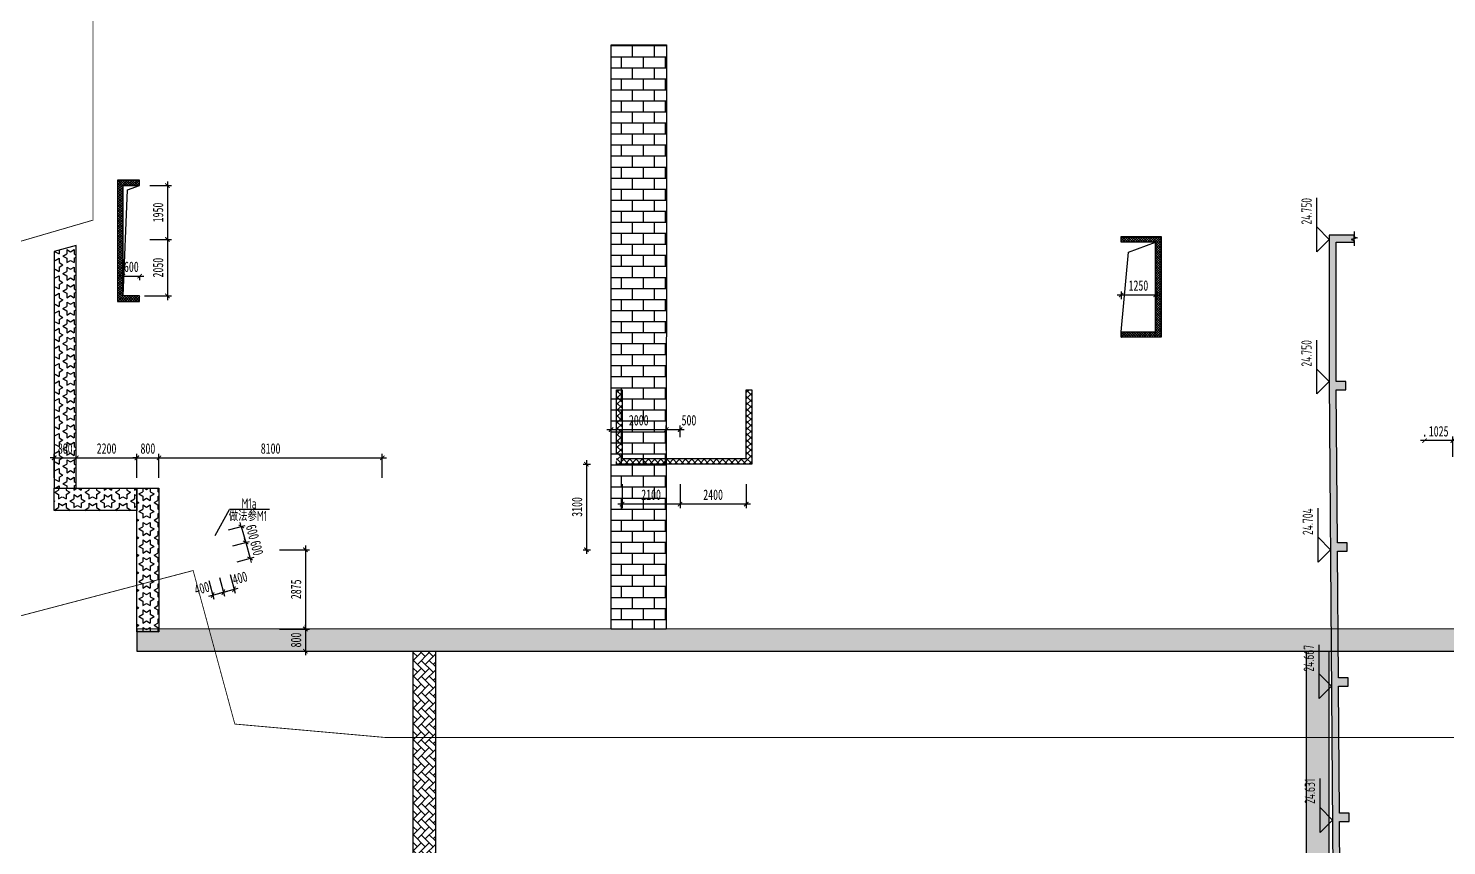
# Model space of a CAD drawing. Extents: x -302153 to 1239823, y 44204 to 1496698.
# Drawn here: x 921689 to 973128, y 890200 to 919826 of the extents above; entities that cross this region are included whole.
import ezdxf
from ezdxf.enums import TextEntityAlignment as Align
from ezdxf.xclip import XClip

# ---------------------------------------------------------------- set-up
doc = ezdxf.new("R2010")
doc.units = 0
doc.header["$LTSCALE"] = 1500
doc.header["$MEASUREMENT"] = 0
doc.header["$XCLIPFRAME"] = 0
doc.linetypes.add('DASH', pattern=[0.35, 0.25, -0.1])
doc.layers.get('0').update_dxf_attribs({"linetype": 'CONTINUOUS'})
doc.layers.get('Defpoints').update_dxf_attribs({"color": 2, "linetype": 'CONTINUOUS'})
for name, color, linetype in [('C-SHET-SHET', 144, 'CONTINUOUS'), ('HATCH1', 181, 'CONTINUOUS'), ('S_FLOR_TEXT', 51, 'CONTINUOUS'), ('S_HOLE', 201, 'CONTINUOUS'), ('S_PLAN_DIMS', 3, 'CONTINUOUS'), ('SD_DIMS', 3, 'CONTINUOUS'), ('SD_THIN', 83, 'CONTINUOUS'), ('后浇带', 7, 'CONTINUOUS')]:
    doc.layers.add(name, color=color, linetype=linetype)
doc.layers.add('抗震等级范围线', color=110, linetype='DASH', plot=False)
doc.styles.add('TH-STYLE3', font='tssdeng.shx', dxfattribs={"width": 0.7, "bigfont": 'tssdchn.shx'})
doc.styles.add('TSSD_Dimension', font='', dxfattribs={"width": 0.7})
doc.styles.add('TSSD_Label', font='tssdeng.shx', dxfattribs={"width": 0.7, "bigfont": 'hztxt.shx'})
doc.styles.get('TSSD_Dimension').set_extended_font_data('SimSun')
doc.dimstyles.new('TSSD_150_150', dxfattribs={"dimtxt": 375, "dimasz": 150, "dimexe": 150, "dimexo": 375, "dimgap": 150, "dimtad": 1, "dimdec": 0, "dimzin": 0, "dimdsep": 46, "dimtxsty": 'TSSD_Dimension', "dimblk": 'ARCHTICK', "dimblk1": 'ARCHTICK', "dimblk2": 'ARCHTICK', "dimcen": 0, "dimdle": 150, "dimclrt": 7, "dimadec": 0, "dimazin": 0, "dimtfac": 1, "dimtdec": 0, "dimtix": 1, "dimtmove": 2, "dimatfit": 3, "dimfxl": 1, "dimtolj": 1, "dimtzin": 0, "dimarcsym": 0})
pattern_1 = [(45, (0, 0), (-44.9012806, 44.9012806), []), (135, (0, 0), (-44.9012806, -44.9012806), [])]

# ---------------------------------------------------------------- blocks, each defined once
blk = doc.blocks.new('_ArchTick')
at = {"color": 0, "const_width": 0.25}
blk.add_lwpolyline([(-0.53, -0.53), (0.53, 0.53)], dxfattribs=at)
blk = doc.blocks.new('*D19')
at = {"layer": 'Defpoints', "color": 0, "transparency": 16777216}
for p in [(941441, 904027), (941441, 900927), (941928, 900927)]:
    blk.add_point(p, dxfattribs=at)
at = {"layer": 'SD_DIMS', "color": 0, "lineweight": -2, "transparency": 16777216}
for p, q in [((941816, 904027), (942078, 904027)), ((941928, 904177), (941928, 900777)), ((941816, 900927), (942078, 900927))]:
    blk.add_line(p, q, dxfattribs=at)
at = {"layer": 'SD_DIMS', "color": 0, "lineweight": -2, "transparency": 16777216, "xscale": 150, "yscale": 150, "zscale": 150}
for p, rotation in [((941928, 904027), 90), ((941928, 900927), 270)]:
    blk.add_blockref('_ArchTick', p, dxfattribs=dict(at, rotation=rotation))
at = {"layer": 'SD_DIMS', "color": 7, "transparency": 16777216, "insert": (941590, 902477), "char_height": 375, "attachment_point": 5, "rotation": 90, "style": 'TSSD_Dimension'}
blk.add_mtext('\\A1;3100', dxfattribs=at)
blk = doc.blocks.new('*D27')
at = {"layer": 'Defpoints', "color": 0, "transparency": 16777216}
for p in [(925124, 911226), (925724, 911226), (925724, 910844)]:
    blk.add_point(p, dxfattribs=at)
at = {"layer": 'HATCH1', "color": 0, "lineweight": -2, "transparency": 16777216}
for p, q in [((925124, 910844), (924974, 910844)), ((925124, 910851), (925124, 910694)), ((925124, 910844), (925724, 910844)), ((925724, 910851), (925724, 910694)), ((925724, 910844), (925874, 910844))]:
    blk.add_line(p, q, dxfattribs=at)
at = {"layer": 'HATCH1', "color": 0, "lineweight": -2, "transparency": 16777216, "xscale": 150, "yscale": 150, "zscale": 150}
blk.add_blockref('_ArchTick', (925124, 910844), dxfattribs=at)
at = {"layer": 'HATCH1', "color": 0, "lineweight": -2, "transparency": 16777216, "xscale": 150, "yscale": 150, "zscale": 150, "rotation": 180}
blk.add_blockref('_ArchTick', (925724, 910844), dxfattribs=at)
at = {"layer": 'HATCH1', "color": 7, "transparency": 16777216, "insert": (925424, 911182), "char_height": 375, "attachment_point": 5, "style": 'TSSD_Dimension'}
blk.add_mtext('\\A1;600', dxfattribs=at)
blk = doc.blocks.new('*D28')
at = {"layer": 'Defpoints', "color": 0, "transparency": 16777216}
for p in [(925719, 914127), (925719, 912177), (926733, 912177)]:
    blk.add_point(p, dxfattribs=at)
at = {"layer": 'HATCH1', "color": 0, "lineweight": -2, "transparency": 16777216}
for p, q in [((926094, 914127), (926883, 914127)), ((926733, 914277), (926733, 912027)), ((926094, 912177), (926883, 912177))]:
    blk.add_line(p, q, dxfattribs=at)
at = {"layer": 'HATCH1', "color": 0, "lineweight": -2, "transparency": 16777216, "xscale": 150, "yscale": 150, "zscale": 150}
for p, rotation in [((926733, 914127), 90), ((926733, 912177), 270)]:
    blk.add_blockref('_ArchTick', p, dxfattribs=dict(at, rotation=rotation))
at = {"layer": 'HATCH1', "color": 7, "transparency": 16777216, "insert": (926395, 913152), "char_height": 375, "attachment_point": 5, "rotation": 90, "style": 'TSSD_Dimension'}
blk.add_mtext('\\A1;1950', dxfattribs=at)
blk = doc.blocks.new('*D29')
at = {"layer": 'Defpoints', "color": 0, "transparency": 16777216}
for p in [(925719, 912177), (925527, 910127), (926733, 910127)]:
    blk.add_point(p, dxfattribs=at)
at = {"layer": 'HATCH1', "color": 0, "lineweight": -2, "transparency": 16777216}
for p, q in [((926094, 912177), (926883, 912177)), ((926733, 912327), (926733, 909977)), ((925902, 910127), (926883, 910127))]:
    blk.add_line(p, q, dxfattribs=at)
at = {"layer": 'HATCH1', "color": 0, "lineweight": -2, "transparency": 16777216, "xscale": 150, "yscale": 150, "zscale": 150}
for p, rotation in [((926733, 912177), 90), ((926733, 910127), 270)]:
    blk.add_blockref('_ArchTick', p, dxfattribs=dict(at, rotation=rotation))
at = {"layer": 'HATCH1', "color": 7, "transparency": 16777216, "insert": (926395, 911152), "char_height": 375, "attachment_point": 5, "rotation": 90, "style": 'TSSD_Dimension'}
blk.add_mtext('\\A1;2050', dxfattribs=at)
blk = doc.blocks.new('*D30')
at = {"layer": 'Defpoints', "color": 0, "transparency": 16777216}
for p in [(961324, 910668), (962574, 910668), (962574, 910164)]:
    blk.add_point(p, dxfattribs=at)
at = {"layer": 'HATCH1', "color": 0, "lineweight": -2, "transparency": 16777216}
for p, q in [((961174, 910164), (962724, 910164)), ((961324, 910293), (961324, 910014)), ((962574, 910293), (962574, 910014))]:
    blk.add_line(p, q, dxfattribs=at)
at = {"layer": 'HATCH1', "color": 0, "lineweight": -2, "transparency": 16777216, "xscale": 150, "yscale": 150, "zscale": 150, "rotation": 180}
blk.add_blockref('_ArchTick', (961324, 910164), dxfattribs=at)
at = {"layer": 'HATCH1', "color": 0, "lineweight": -2, "transparency": 16777216, "xscale": 150, "yscale": 150, "zscale": 150}
blk.add_blockref('_ArchTick', (962574, 910164), dxfattribs=at)
at = {"layer": 'HATCH1', "color": 7, "transparency": 16777216, "insert": (961949, 910501), "char_height": 375, "attachment_point": 5, "style": 'TSSD_Dimension'}
blk.add_mtext('\\A1;1250', dxfattribs=at)
blk = doc.blocks.new('*D148')
at = {"layer": 'Defpoints', "color": 0, "transparency": 16777216}
for p in [(945324, 903679), (947724, 903679), (945324, 902581)]:
    blk.add_point(p, dxfattribs=at)
at = {"layer": 'S_HOLE', "color": 0, "lineweight": -2, "transparency": 16777216}
for p, q in [((945324, 903304), (945324, 902431)), ((947724, 903304), (947724, 902431)), ((947874, 902581), (945174, 902581))]:
    blk.add_line(p, q, dxfattribs=at)
at = {"layer": 'S_HOLE', "color": 0, "lineweight": -2, "transparency": 16777216, "xscale": 150, "yscale": 150, "zscale": 150, "rotation": 180}
blk.add_blockref('_ArchTick', (945324, 902581), dxfattribs=at)
at = {"layer": 'S_HOLE', "color": 0, "lineweight": -2, "transparency": 16777216, "xscale": 150, "yscale": 150, "zscale": 150}
blk.add_blockref('_ArchTick', (947724, 902581), dxfattribs=at)
at = {"layer": 'S_HOLE', "color": 7, "transparency": 16777216, "insert": (946524, 902918), "char_height": 375, "attachment_point": 5, "style": 'TSSD_Dimension'}
blk.add_mtext('\\A1;2400', dxfattribs=at)
blk = doc.blocks.new('*D149')
at = {"layer": 'Defpoints', "color": 0, "transparency": 16777216}
for p in [(943224, 903679), (945324, 903679), (943224, 902581)]:
    blk.add_point(p, dxfattribs=at)
at = {"layer": 'S_HOLE', "color": 0, "lineweight": -2, "transparency": 16777216}
for p, q in [((943224, 903304), (943224, 902431)), ((945324, 903304), (945324, 902431)), ((945474, 902581), (943074, 902581))]:
    blk.add_line(p, q, dxfattribs=at)
at = {"layer": 'S_HOLE', "color": 0, "lineweight": -2, "transparency": 16777216, "xscale": 150, "yscale": 150, "zscale": 150, "rotation": 180}
blk.add_blockref('_ArchTick', (943224, 902581), dxfattribs=at)
at = {"layer": 'S_HOLE', "color": 0, "lineweight": -2, "transparency": 16777216, "xscale": 150, "yscale": 150, "zscale": 150}
blk.add_blockref('_ArchTick', (945324, 902581), dxfattribs=at)
at = {"layer": 'S_HOLE', "color": 7, "transparency": 16777216, "insert": (944274, 902918), "char_height": 375, "attachment_point": 5, "style": 'TSSD_Dimension'}
blk.add_mtext('\\A1;2100', dxfattribs=at)
blk = doc.blocks.new('*D246')
at = {"layer": 'Defpoints', "color": 0, "transparency": 16777216}
for p in [(430427, 1420927), (430427, 1418052), (431735, 1418052)]:
    blk.add_point(p, dxfattribs=at)
at = {"layer": 'S_PLAN_DIMS', "color": 0, "lineweight": -2, "transparency": 16777216}
for p, q in [((430802, 1420927), (431885, 1420927)), ((431735, 1421077), (431735, 1417902)), ((430802, 1418052), (431885, 1418052))]:
    blk.add_line(p, q, dxfattribs=at)
at = {"layer": 'S_PLAN_DIMS', "color": 0, "lineweight": -2, "transparency": 16777216, "xscale": 150, "yscale": 150, "zscale": 150}
for p, rotation in [((431735, 1420927), 90), ((431735, 1418052), 270)]:
    blk.add_blockref('_ArchTick', p, dxfattribs=dict(at, rotation=rotation))
at = {"layer": 'S_PLAN_DIMS', "color": 7, "transparency": 16777216, "insert": (431398, 1419490), "char_height": 375, "attachment_point": 5, "rotation": 90, "style": 'TSSD_Dimension'}
blk.add_mtext('\\A1;2875', dxfattribs=at)
blk = doc.blocks.new('*D247')
at = {"layer": 'Defpoints', "color": 0, "transparency": 16777216}
for p in [(430427, 1418052), (430427, 1417252), (431735, 1417252)]:
    blk.add_point(p, dxfattribs=at)
at = {"layer": 'S_PLAN_DIMS', "color": 0, "lineweight": -2, "transparency": 16777216}
for p, q in [((431735, 1418052), (431735, 1418202)), ((430802, 1418052), (431885, 1418052)), ((431735, 1418052), (431735, 1417252)), ((430802, 1417252), (431885, 1417252)), ((431735, 1417252), (431735, 1417102))]:
    blk.add_line(p, q, dxfattribs=at)
at = {"layer": 'S_PLAN_DIMS', "color": 0, "lineweight": -2, "transparency": 16777216, "xscale": 150, "yscale": 150, "zscale": 150}
for p, rotation in [((431735, 1418052), 270), ((431735, 1417252), 90)]:
    blk.add_blockref('_ArchTick', p, dxfattribs=dict(at, rotation=rotation))
at = {"layer": 'S_PLAN_DIMS', "color": 7, "transparency": 16777216, "insert": (431398, 1417652), "char_height": 375, "attachment_point": 5, "rotation": 90, "style": 'TSSD_Dimension'}
blk.add_mtext('\\A1;800', dxfattribs=at)
blk = doc.blocks.new('*D248')
at = {"layer": 'Defpoints', "color": 0, "transparency": 16777216}
for p in [(423425, 1424257), (422625, 1423152), (423425, 1423152)]:
    blk.add_point(p, dxfattribs=at)
at = {"layer": 'S_PLAN_DIMS', "color": 0, "lineweight": -2, "transparency": 16777216}
for p, q in [((422625, 1423527), (422625, 1424407)), ((423425, 1423527), (423425, 1424407)), ((422625, 1424257), (422475, 1424257)), ((422625, 1424257), (423425, 1424257)), ((423425, 1424257), (423575, 1424257))]:
    blk.add_line(p, q, dxfattribs=at)
at = {"layer": 'S_PLAN_DIMS', "color": 0, "lineweight": -2, "transparency": 16777216, "xscale": 150, "yscale": 150, "zscale": 150}
blk.add_blockref('_ArchTick', (422625, 1424257), dxfattribs=at)
at = {"layer": 'S_PLAN_DIMS', "color": 0, "lineweight": -2, "transparency": 16777216, "xscale": 150, "yscale": 150, "zscale": 150, "rotation": 180}
blk.add_blockref('_ArchTick', (423425, 1424257), dxfattribs=at)
at = {"layer": 'S_PLAN_DIMS', "color": 7, "transparency": 16777216, "insert": (423025, 1424594), "char_height": 375, "attachment_point": 5, "style": 'TSSD_Dimension'}
blk.add_mtext('\\A1;800', dxfattribs=at)
blk = doc.blocks.new('*D249')
at = {"layer": 'Defpoints', "color": 0, "transparency": 16777216}
for p in [(425625, 1424257), (423425, 1423152), (425625, 1423152)]:
    blk.add_point(p, dxfattribs=at)
at = {"layer": 'S_PLAN_DIMS', "color": 0, "lineweight": -2, "transparency": 16777216}
for p, q in [((423425, 1423527), (423425, 1424407)), ((425625, 1423527), (425625, 1424407)), ((423275, 1424257), (425775, 1424257))]:
    blk.add_line(p, q, dxfattribs=at)
at = {"layer": 'S_PLAN_DIMS', "color": 0, "lineweight": -2, "transparency": 16777216, "xscale": 150, "yscale": 150, "zscale": 150, "rotation": 180}
blk.add_blockref('_ArchTick', (423425, 1424257), dxfattribs=at)
at = {"layer": 'S_PLAN_DIMS', "color": 0, "lineweight": -2, "transparency": 16777216, "xscale": 150, "yscale": 150, "zscale": 150}
blk.add_blockref('_ArchTick', (425625, 1424257), dxfattribs=at)
at = {"layer": 'S_PLAN_DIMS', "color": 7, "transparency": 16777216, "insert": (424525, 1424594), "char_height": 375, "attachment_point": 5, "style": 'TSSD_Dimension'}
blk.add_mtext('\\A1;2200', dxfattribs=at)
blk = doc.blocks.new('*D250')
at = {"layer": 'Defpoints', "color": 0, "transparency": 16777216}
for p in [(426425, 1424257), (425625, 1423152), (426425, 1423152)]:
    blk.add_point(p, dxfattribs=at)
at = {"layer": 'S_PLAN_DIMS', "color": 0, "lineweight": -2, "transparency": 16777216}
for p, q in [((425625, 1423527), (425625, 1424407)), ((426425, 1423527), (426425, 1424407)), ((425625, 1424257), (425475, 1424257)), ((425625, 1424257), (426425, 1424257)), ((426425, 1424257), (426575, 1424257))]:
    blk.add_line(p, q, dxfattribs=at)
at = {"layer": 'S_PLAN_DIMS', "color": 0, "lineweight": -2, "transparency": 16777216, "xscale": 150, "yscale": 150, "zscale": 150}
blk.add_blockref('_ArchTick', (425625, 1424257), dxfattribs=at)
at = {"layer": 'S_PLAN_DIMS', "color": 0, "lineweight": -2, "transparency": 16777216, "xscale": 150, "yscale": 150, "zscale": 150, "rotation": 180}
blk.add_blockref('_ArchTick', (426425, 1424257), dxfattribs=at)
at = {"layer": 'S_PLAN_DIMS', "color": 7, "transparency": 16777216, "insert": (426025, 1424594), "char_height": 375, "attachment_point": 5, "style": 'TSSD_Dimension'}
blk.add_mtext('\\A1;800', dxfattribs=at)
blk = doc.blocks.new('*D251')
at = {"layer": 'Defpoints', "color": 0, "transparency": 16777216}
for p in [(434525, 1424257), (426425, 1423152), (434525, 1423152)]:
    blk.add_point(p, dxfattribs=at)
at = {"layer": 'S_PLAN_DIMS', "color": 0, "lineweight": -2, "transparency": 16777216}
for p, q in [((426425, 1423527), (426425, 1424407)), ((434525, 1423527), (434525, 1424407)), ((426275, 1424257), (434675, 1424257))]:
    blk.add_line(p, q, dxfattribs=at)
at = {"layer": 'S_PLAN_DIMS', "color": 0, "lineweight": -2, "transparency": 16777216, "xscale": 150, "yscale": 150, "zscale": 150, "rotation": 180}
blk.add_blockref('_ArchTick', (426425, 1424257), dxfattribs=at)
at = {"layer": 'S_PLAN_DIMS', "color": 0, "lineweight": -2, "transparency": 16777216, "xscale": 150, "yscale": 150, "zscale": 150}
blk.add_blockref('_ArchTick', (434525, 1424257), dxfattribs=at)
at = {"layer": 'S_PLAN_DIMS', "color": 7, "transparency": 16777216, "insert": (430475, 1424594), "char_height": 375, "attachment_point": 5, "style": 'TSSD_Dimension'}
blk.add_mtext('\\A1;8100', dxfattribs=at)
blk = doc.blocks.new('*D252')
at = {"layer": 'Defpoints', "color": 0, "transparency": 16777216}
for p in [(445325, 1425281), (445325, 1424632), (444826, 1424149)]:
    blk.add_point(p, dxfattribs=at)
at = {"layer": 'S_PLAN_DIMS', "color": 0, "lineweight": -2, "transparency": 16777216}
for p, q in [((444826, 1424524), (444826, 1425431)), ((445325, 1425007), (445325, 1425431)), ((444676, 1425281), (445475, 1425281))]:
    blk.add_line(p, q, dxfattribs=at)
at = {"layer": 'S_PLAN_DIMS', "color": 0, "lineweight": -2, "transparency": 16777216, "xscale": 150, "yscale": 150, "zscale": 150, "rotation": 180}
blk.add_blockref('_ArchTick', (444826, 1425281), dxfattribs=at)
at = {"layer": 'S_PLAN_DIMS', "color": 0, "lineweight": -2, "transparency": 16777216, "xscale": 150, "yscale": 150, "zscale": 150}
blk.add_blockref('_ArchTick', (445325, 1425281), dxfattribs=at)
at = {"layer": 'S_PLAN_DIMS', "color": 7, "transparency": 16777216, "insert": (445648, 1425619), "char_height": 375, "attachment_point": 5, "style": 'TSSD_Dimension'}
blk.add_mtext('\\A1;500', dxfattribs=at)
blk = doc.blocks.new('*D253')
at = {"layer": 'Defpoints', "color": 0, "transparency": 16777216}
for p in [(444826, 1425281), (442825, 1424150), (444826, 1424149)]:
    blk.add_point(p, dxfattribs=at)
at = {"layer": 'S_PLAN_DIMS', "color": 0, "lineweight": -2, "transparency": 16777216}
for p, q in [((442825, 1424525), (442825, 1425431)), ((444826, 1424524), (444826, 1425431)), ((442675, 1425281), (444976, 1425281))]:
    blk.add_line(p, q, dxfattribs=at)
at = {"layer": 'S_PLAN_DIMS', "color": 0, "lineweight": -2, "transparency": 16777216, "xscale": 150, "yscale": 150, "zscale": 150, "rotation": 180}
blk.add_blockref('_ArchTick', (442825, 1425281), dxfattribs=at)
at = {"layer": 'S_PLAN_DIMS', "color": 0, "lineweight": -2, "transparency": 16777216, "xscale": 150, "yscale": 150, "zscale": 150}
blk.add_blockref('_ArchTick', (444826, 1425281), dxfattribs=at)
at = {"layer": 'S_PLAN_DIMS', "color": 7, "transparency": 16777216, "insert": (443826, 1425619), "char_height": 375, "attachment_point": 5, "style": 'TSSD_Dimension'}
blk.add_mtext('\\A1;2000', dxfattribs=at)
blk = doc.blocks.new('*D254')
at = {"layer": 'Defpoints', "color": 0, "transparency": 16777216}
for p in [(472325, 1424882), (472325, 1424713), (473350, 1423922)]:
    blk.add_point(p, dxfattribs=at)
at = {"layer": 'S_PLAN_DIMS', "color": 0, "lineweight": -2, "transparency": 16777216}
for p, q in [((473500, 1424882), (472175, 1424882)), ((472325, 1425088), (472325, 1425032)), ((473350, 1424297), (473350, 1425032))]:
    blk.add_line(p, q, dxfattribs=at)
at = {"layer": 'S_PLAN_DIMS', "color": 0, "lineweight": -2, "transparency": 16777216, "xscale": 150, "yscale": 150, "zscale": 150, "rotation": 180}
blk.add_blockref('_ArchTick', (472325, 1424882), dxfattribs=at)
at = {"layer": 'S_PLAN_DIMS', "color": 0, "lineweight": -2, "transparency": 16777216, "xscale": 150, "yscale": 150, "zscale": 150}
blk.add_blockref('_ArchTick', (473350, 1424882), dxfattribs=at)
at = {"layer": 'S_PLAN_DIMS', "color": 7, "transparency": 16777216, "insert": (472838, 1425219), "char_height": 375, "attachment_point": 5, "style": 'TSSD_Dimension'}
blk.add_mtext('\\A1;1025', dxfattribs=at)
blk = doc.blocks.new('*D314')
at = {"layer": 'Defpoints', "color": 0, "linetype": 'Continuous', "transparency": 16777216}
for p in [(928590, 901546), (928747, 900967), (929571, 901191)]:
    blk.add_point(p, dxfattribs=at)
at = {"layer": 'S_FLOR_TEXT', "color": 0, "linetype": 'Continuous', "lineweight": -2, "transparency": 16777216}
for p, q in [((928952, 901644), (929558, 901809)), ((929413, 901770), (929374, 901914)), ((929413, 901770), (929571, 901191)), ((929109, 901065), (929715, 901230)), ((929571, 901191), (929610, 901046))]:
    blk.add_line(p, q, dxfattribs=at)
at = {"layer": 'S_FLOR_TEXT', "color": 0, "linetype": 'Continuous', "lineweight": -2, "transparency": 16777216, "xscale": 150, "yscale": 150, "zscale": 150}
for p, rotation in [((929413, 901770), 285.2024943196445), ((929571, 901191), 105.2024943196445)]:
    blk.add_blockref('_ArchTick', p, dxfattribs=dict(at, rotation=rotation))
at = {"layer": 'S_FLOR_TEXT', "color": 7, "linetype": 'Continuous', "transparency": 16777216, "insert": (929818, 901569), "char_height": 375, "attachment_point": 5, "rotation": 285.2025, "style": 'TSSD_Dimension'}
blk.add_mtext('\\A1;600', dxfattribs=at)
blk = doc.blocks.new('*D315')
at = {"layer": 'Defpoints', "color": 0, "linetype": 'Continuous', "transparency": 16777216}
for p in [(928519, 900283), (928905, 900388), (929148, 899492)]:
    blk.add_point(p, dxfattribs=at)
at = {"layer": 'S_FLOR_TEXT', "color": 0, "linetype": 'Continuous', "lineweight": -2, "transparency": 16777216}
for p, q in [((928617, 899921), (928801, 899243)), ((929003, 900026), (929187, 899347)), ((928617, 899348), (929293, 899532))]:
    blk.add_line(p, q, dxfattribs=at)
at = {"layer": 'S_FLOR_TEXT', "color": 0, "linetype": 'Continuous', "lineweight": -2, "transparency": 16777216, "xscale": 150, "yscale": 150, "zscale": 150}
for p, rotation in [((928762, 899387), 195.202494319637), ((929148, 899492), 15.202494319637)]:
    blk.add_blockref('_ArchTick', p, dxfattribs=dict(at, rotation=rotation))
at = {"layer": 'S_FLOR_TEXT', "color": 7, "linetype": 'Continuous', "transparency": 16777216, "insert": (929362, 899900), "char_height": 375, "attachment_point": 5, "rotation": 15.2025, "style": 'TSSD_Dimension'}
blk.add_mtext('\\A1;400', dxfattribs=at)
blk = doc.blocks.new('*D316')
at = {"layer": 'Defpoints', "color": 0, "linetype": 'Continuous', "transparency": 16777216}
for p in [(928133, 900178), (928519, 900283), (928762, 899387)]:
    blk.add_point(p, dxfattribs=at)
at = {"layer": 'S_FLOR_TEXT', "color": 0, "linetype": 'Continuous', "lineweight": -2, "transparency": 16777216}
for p, q in [((928231, 899816), (928415, 899138)), ((928617, 899921), (928801, 899243)), ((928231, 899243), (928907, 899427))]:
    blk.add_line(p, q, dxfattribs=at)
at = {"layer": 'S_FLOR_TEXT', "color": 0, "linetype": 'Continuous', "lineweight": -2, "transparency": 16777216, "xscale": 150, "yscale": 150, "zscale": 150}
for p, rotation in [((928376, 899282), 195.2024943196575), ((928762, 899387), 15.2024943196575)]:
    blk.add_blockref('_ArchTick', p, dxfattribs=dict(at, rotation=rotation))
at = {"layer": 'S_FLOR_TEXT', "color": 7, "linetype": 'Continuous', "transparency": 16777216, "insert": (927984, 899526), "char_height": 375, "attachment_point": 5, "rotation": 15.2025, "style": 'TSSD_Dimension'}
blk.add_mtext('\\A1;400', dxfattribs=at)
blk = doc.blocks.new('*D317')
at = {"layer": 'Defpoints', "color": 0, "linetype": 'Continuous', "transparency": 16777216}
for p in [(928747, 900967), (928905, 900388), (929728, 900612)]:
    blk.add_point(p, dxfattribs=at)
at = {"layer": 'S_FLOR_TEXT', "color": 0, "linetype": 'Continuous', "lineweight": -2, "transparency": 16777216}
for p, q in [((929109, 901065), (929715, 901230)), ((929571, 901191), (929531, 901335)), ((929571, 901191), (929728, 900612)), ((929266, 900486), (929873, 900651)), ((929728, 900612), (929767, 900467))]:
    blk.add_line(p, q, dxfattribs=at)
at = {"layer": 'S_FLOR_TEXT', "color": 0, "linetype": 'Continuous', "lineweight": -2, "transparency": 16777216, "xscale": 150, "yscale": 150, "zscale": 150}
for p, rotation in [((929571, 901191), 285.202494319656), ((929728, 900612), 105.2024943196559)]:
    blk.add_blockref('_ArchTick', p, dxfattribs=dict(at, rotation=rotation))
at = {"layer": 'S_FLOR_TEXT', "color": 7, "linetype": 'Continuous', "transparency": 16777216, "insert": (929975, 900990), "char_height": 375, "attachment_point": 5, "rotation": 285.2025, "style": 'TSSD_Dimension'}
blk.add_mtext('\\A1;600', dxfattribs=at)
blk = doc.blocks.new('BW-28198709', base_point=(417020.2, 1312227.4, -1600))
at = {"layer": '后浇带'}
h = blk.add_hatch(dxfattribs=at)
h.set_pattern_fill('BRICK1', color=8, scale=50, style=0)
h.set_pattern_definition([(0, (0, 0), (0, 400), []), (90, (0, 0), (-400, 400), [400, -400])])
h.paths.add_polyline_path([(442829, 1439227.4), (444830.1, 1439227.4), (444826.1, 1418052.3), (442825, 1418052.3)])
h = blk.add_hatch(dxfattribs=at)
h.set_pattern_fill('STARS', color=8, scale=50, angle=-90, style=0)
h.set_pattern_definition([(270, (-1817202.79, 4082681.34), (274.963, -5e-14), [158.75, -158.75]), (330, (-1817202.79, 4082681.34), (137.4815, 238.124943), [158.75, -158.75]), (30, (-1817065.3, 4082601.97), (-137.4815, 238.124943), [158.75, -158.75])])
h.paths.add_polyline_path([(422625.1, 1431738), (422625.1, 1423152), (423425.1, 1423152), (423425.1, 1431955.3)])
h = blk.add_hatch(dxfattribs=at)
h.set_pattern_fill('STARS', color=8, scale=50, angle=-90, style=0)
h.set_pattern_definition([(270, (-1814198.9, 4083007.15), (274.963, -5e-14), [158.75, -158.75]), (330, (-1814198.9, 4083007.15), (137.4815, 238.124943), [158.75, -158.75]), (30, (-1814061.42, 4082927.77), (-137.4815, 238.124943), [158.75, -158.75])])
h.paths.add_polyline_path([(422625.1, 1423152), (425625.1, 1423152), (425625.1, 1422352), (422625.1, 1422352)])
h = blk.add_hatch(dxfattribs=at)
h.set_pattern_fill('STARS', color=8, scale=50, angle=-90, style=0)
h.set_pattern_definition([(270, (-1812246.03, 4082950.23), (274.963, -5e-14), [158.75, -158.75]), (330, (-1812246.03, 4082950.23), (137.4815, 238.124943), [158.75, -158.75]), (30, (-1812108.55, 4082870.85), (-137.4815, 238.124943), [158.75, -158.75])])
h.paths.add_polyline_path([(425625.1, 1423152), (426425.1, 1423152), (426425.1, 1417952.6), (425625.1, 1417952.6)])
h = blk.add_hatch(dxfattribs=at)
h.set_pattern_fill('STARS', color=8, scale=50, angle=-90, style=0)
h.set_pattern_definition([(270, (-499998.8, 254199.16), (274.963, -4e-14), [158.75, -158.75]), (330, (-499998.8, 254199.16), (137.4815, 238.124943), [158.75, -158.75]), (30, (-499861.32, 254119.78), (-137.4815, 238.124943), [158.75, -158.75])])
h.paths.add_polyline_path([(425625.1, 1417252.6), (503370, 1417251.3), (503370, 1418051.3), (425625.1, 1418052.6)])
h = blk.add_hatch(dxfattribs=at)
h.set_pattern_fill('AR-HBONE', color=8, scale=2, angle=-90)
h.set_pattern_definition([(315, (-529349.23, 34233.85), (287.368196, -7e-14), [609.6, -203.2]), (45, (-529205.55, 34090.17), (287.368196, -7e-14), [609.6, -203.2])])
h.paths.add_polyline_path([(435649.7, 1399402.2), (436449.7, 1399402.2), (436450.1, 1417252.4), (435650.1, 1417252.4)])
h = blk.add_hatch(dxfattribs=at)
h.set_pattern_fill('AR-HBONE', color=8, scale=2, angle=-90)
h.set_pattern_definition([(315, (-496948.8, -0.0002), (287.368196, -7e-14), [609.6, -203.2]), (45, (-496805.11, -143.68), (287.368196, -7e-14), [609.6, -203.2])])
h.paths.add_polyline_path([(468050.2, 1376878.3), (468850.2, 1376878.3), (468850.4, 1417251.9), (468050.4, 1417251.9)])
at = {"layer": '后浇带', "color": 8}
for points in [[(442829, 1439227.4), (444830.1, 1439227.4), (444826.1, 1418052.3), (442825, 1418052.3)], [(422625.1, 1431738), (422625.1, 1423152), (423425.1, 1423152), (423425.1, 1431955.3)], [(422625.1, 1423152), (425625.1, 1423152), (425625.1, 1422352), (422625.1, 1422352)], [(425625.1, 1423152), (426425.1, 1423152), (426425.1, 1417952.6), (425625.1, 1417952.6)], [(425625.1, 1417252.6), (503370, 1417251.3), (503370, 1418051.3), (425625.1, 1418052.6)], [(435650.1, 1417252.4), (436450.1, 1417252.4), (436449.7, 1399402.2), (435649.7, 1399402.2)], [(468050.4, 1417251.9), (468850.4, 1417251.9), (468850.2, 1376878.3), (468050.2, 1376878.3)]]:
    blk.add_lwpolyline(points, close=True, dxfattribs=at)
at = {"layer": 'S_PLAN_DIMS'}
for base, p1, p2, picture, middle in [((444825.6, 1425281.3), (442825.5, 1424149.9), (444825.6, 1424149.5), '*D253', (443825.5, 1425618.8)), ((472325.1, 1424882), (473350.1, 1423921.8), (472325.1, 1424712.5), '*D254', (472837.6, 1425219.5)), ((423425.1, 1424256.5), (422625.1, 1423152), (423425.1, 1423152), '*D248', (423025.1, 1424594)), ((425625.1, 1424256.5), (423425.1, 1423152), (425625.1, 1423152), '*D249', (424525.1, 1424594)), ((426425.1, 1424256.5), (425625.1, 1423152), (426425.1, 1423152), '*D250', (426025.1, 1424594)), ((434525.1, 1424256.5), (426425.1, 1423152), (434525.1, 1423152), '*D251', (430475.1, 1424594))]:
    dim = blk.add_linear_dim(base=base, p1=p1, p2=p2, dimstyle='TSSD_150_150', dxfattribs=at)
    dim.commit()
    dim.dimension.update_dxf_attribs({"geometry": picture, "text_midpoint": middle})
dim = blk.add_linear_dim(base=(445325.1054, 1425281.3208), p1=(444825.5862, 1424149.4666), p2=(445325.1054, 1424632.3545), dimstyle='TSSD_150_150', dxfattribs=at)
dim.commit()
dim.dimension.update_dxf_attribs({"geometry": '*D252', "text_midpoint": (445647.7015, 1425618.8208), "dimtype": 128})
for base, p1, p2, picture, middle in [((431735.2, 1418052.5), (430426.7, 1420927.4), (430426.7, 1418052.5), '*D246', (431397.7, 1419489.9)), ((431735.2, 1417252.5), (430426.7, 1418052.5), (430426.7, 1417252.5), '*D247', (431397.7, 1417652.5))]:
    dim = blk.add_linear_dim(base=base, p1=p1, p2=p2, angle=90, dimstyle='TSSD_150_150', dxfattribs=at)
    dim.commit()
    dim.dimension.update_dxf_attribs({"geometry": picture, "text_midpoint": middle})

msp = doc.modelspace()

# ---------------------------------------------------------------- hatches: boundary and pattern name
at = {"layer": 'HATCH1'}
h = msp.add_hatch(dxfattribs=at)
h.set_pattern_fill('HOLE_MATETIEL', color=256, scale=20, style=0)
h.set_pattern_definition(pattern_1)
h.paths.add_polyline_path([(925723.8957, 914327.3696), (924923.895, 914327.3696), (924923.895, 909927.3696), (925723.895, 909927.3696), (925723.8957, 910127.3696), (925123.895, 910127.3696), (925123.895, 914127.3696), (925723.8957, 914127.3696)])
h = msp.add_hatch(dxfattribs=at)
h.set_pattern_fill('HOLE_MATETIEL', color=256, scale=20, style=0)
h.set_pattern_definition(pattern_1)
edge = h.paths.add_edge_path()
edge.add_line((961323.9102, 912277.4606), (962773.8944, 912277.355))
edge.add_line((962773.8944, 912277.355), (962773.8944, 908627.4932))
edge.add_line((962773.8944, 908627.4932), (961323.8957, 908627.4932))
edge.add_line((961323.8957, 908627.4932), (961323.8957, 908827.4932))
edge.add_line((961323.8957, 908827.4932), (962573.8944, 908827.4932))
edge.add_line((962573.8944, 908827.4932), (962573.8944, 912077.3696))
edge.add_line((962573.8944, 912077.3696), (961323.8957, 912077.4606))
edge.add_line((961323.8957, 912077.4606), (961323.8957, 912277.4606))
h = msp.add_hatch(dxfattribs=at)
h.set_pattern_fill('HOLE_MATETIEL', color=256, scale=20, style=0)
h.set_pattern_definition([(45, (-60600, 1.36), (-112.253202, 112.253202), []), (135, (-60600, 1.36), (-112.253202, -112.253202), [])])
edge = h.paths.add_edge_path()
edge.add_line((943023.895, 904427.3697), (943023.895, 906727.3697))
edge.add_line((943023.895, 906727.3697), (943223.895, 906727.3697))
edge.add_line((943223.895, 906727.3697), (943223.895, 904227.3697))
edge.add_line((943223.895, 904227.3697), (947723.895, 904227.3697))
edge.add_line((947723.895, 904227.3697), (947723.895, 906727.4932))
edge.add_line((947723.895, 906727.4932), (947923.895, 906727.4932))
edge.add_line((947923.895, 906727.4932), (947923.895, 904027.3697))
edge.add_line((947923.895, 904027.3697), (943023.895, 904027.3697))
edge.add_line((943023.895, 904027.3697), (943023.895, 904127.3697))
at = {"layer": 'SD_THIN'}
h = msp.add_hatch(dxfattribs=at)
h.set_pattern_fill('ARMORED', color=256, scale=20, style=0)
h.set_pattern_definition([(50, (381.8, 0), (143.452037, -12.550427), [15, -165]), (355, (381.8, 0), (-27.750267, 150.438427), [12, -132]), (100.4514, (393.75, -1.05), (115.701876, 137.887908), [12.748038, -140.228422]), (46.1842, (381.8, 40), (213.44821, -33.103803), [22.5, -247.5]), (96.6356, (399.58, 37.24), (186.93254, 194.823574), [19.122058, -210.3426]), (351.1842, (381.8, 40), (186.93239, 194.82372), [18, -198]), (21, (401.8, 30), (119.38141, -80.523778), [15, -165]), (326, (401.8, 30), (48.663066, 145.030009), [12, -132]), (71.4514, (411.75, 23.29), (168.044526, 64.5061), [12.748038, -140.228422]), (37.5, (381.797, 0), (2.431971, 66.5787708), [0, -130.4, 0, -134, 0, -132.5]), (7.5, (381.8, 0), (52.6139075, 78.8823424), [0, -76.4, 0, -127.4, 0, -50.5]), (327.5, (337.197, 0), (106.7644872, -4.5109743), [0, -50, 0, -156, 0, -207]), (317.5, (317.2, 0), (116.637234, 20.0209965), [0, -65, 0, -103.6, 0, -147]), (45, (381.8, 0), (-70.710678, 70.710678), [])])
edge = h.paths.add_edge_path()
edge.add_line((968871.2094, 912325.5005), (968871.2094, 907025.4982))
edge.add_line((968871.2094, 907025.4982), (969331.4323, 845627.3696))
edge.add_line((969331.4323, 845627.3696), (968071.2094, 845627.3696))
edge.add_line((968071.2094, 845627.3696), (968071.2094, 844808.6539))
edge.add_line((968071.2094, 844808.6539), (968251.2094, 844808.6539))
edge.add_line((968251.2094, 844808.6539), (968251.2094, 845327.3696))
edge.add_line((968251.2094, 845327.3696), (969721.2094, 845327.3696))
edge.add_line((969721.2094, 845327.3696), (969721.2094, 845627.3696))
edge.add_line((969721.2094, 845627.3696), (969581.4393, 845627.3696))
edge.add_line((969581.4393, 845627.3696), (969567.1974, 847527.3714))
edge.add_line((969567.1974, 847527.3714), (969817.1849, 847527.3714))
edge.add_line((969817.1849, 847527.3714), (969817.1849, 847827.3714))
edge.add_line((969817.1849, 847827.3714), (969564.9487, 847827.3714))
edge.add_line((969564.9487, 847827.3714), (969525.5962, 853077.3696))
edge.add_line((969525.5962, 853077.3696), (969875.5892, 853077.3696))
edge.add_line((969875.5892, 853077.3696), (969875.5892, 853377.3696))
edge.add_line((969875.5892, 853377.3696), (969523.3475, 853377.3696))
edge.add_line((969523.3475, 853377.3696), (969481.3715, 858977.3696))
edge.add_line((969481.3715, 858977.3696), (969831.3645, 858977.3696))
edge.add_line((969831.3645, 858977.3696), (969831.3645, 859277.3696))
edge.add_line((969831.3645, 859277.3696), (969479.1228, 859277.3696))
edge.add_line((969479.1228, 859277.3696), (969442.019, 864227.3702))
edge.add_line((969442.019, 864227.3702), (969792.012, 864227.3702))
edge.add_line((969792.012, 864227.3702), (969792.012, 864527.3702))
edge.add_line((969792.012, 864527.3702), (969439.7703, 864527.3702))
edge.add_line((969439.7703, 864527.3702), (969402.6665, 869477.3696))
edge.add_line((969402.6665, 869477.3696), (969752.6595, 869477.3696))
edge.add_line((969752.6595, 869477.3696), (969752.6595, 869777.3696))
edge.add_line((969752.6595, 869777.3696), (969400.4178, 869777.3696))
edge.add_line((969400.4178, 869777.3696), (969358.4418, 875377.3696))
edge.add_line((969358.4418, 875377.3696), (969708.4348, 875377.3696))
edge.add_line((969708.4348, 875377.3696), (969708.4348, 875677.3696))
edge.add_line((969708.4348, 875677.3696), (969356.1931, 875677.3696))
edge.add_line((969356.1931, 875677.3696), (969321.7128, 880277.3708))
edge.add_line((969321.7128, 880277.3708), (969671.8931, 880277.3708))
edge.add_line((969671.8931, 880277.3708), (969671.8931, 880577.3708))
edge.add_line((969671.8931, 880577.3708), (969319.4641, 880577.3708))
edge.add_line((969319.4641, 880577.3708), (969284.9838, 885177.3696))
edge.add_line((969284.9838, 885177.3696), (969634.9768, 885177.3696))
edge.add_line((969634.9768, 885177.3696), (969634.9768, 885477.3696))
edge.add_line((969634.9768, 885477.3696), (969282.7351, 885477.3696))
edge.add_line((969282.7351, 885477.3696), (969240.7591, 891077.3696))
edge.add_line((969240.7591, 891077.3696), (969590.752, 891077.3696))
edge.add_line((969590.752, 891077.3696), (969590.752, 891377.3696))
edge.add_line((969590.752, 891377.3696), (969238.5103, 891377.3696))
edge.add_line((969238.5103, 891377.3696), (969204.0301, 895977.3696))
edge.add_line((969204.0301, 895977.3696), (969554.023, 895977.3696))
edge.add_line((969554.023, 895977.3696), (969554.023, 896277.3696))
edge.add_line((969554.023, 896277.3696), (969201.7813, 896277.3696))
edge.add_line((969201.7813, 896277.3696), (969167.3011, 900877.3696))
edge.add_line((969167.3011, 900877.3696), (969517.294, 900877.3696))
edge.add_line((969517.294, 900877.3696), (969517.294, 901177.3696))
edge.add_line((969517.294, 901177.3696), (969165.0523, 901177.3696))
edge.add_line((969165.0523, 901177.3696), (969123.4511, 906727.3696))
edge.add_line((969123.4511, 906727.3696), (969471.2094, 906727.3696))
edge.add_line((969471.2094, 906727.3696), (969471.2094, 907027.3696))
edge.add_line((969471.2094, 907027.3696), (969121.2094, 907027.3696))
edge.add_line((969121.2094, 907027.3696), (969121.2094, 912077.3719))
edge.add_line((969121.2094, 912077.3719), (969771.2094, 912077.3719))
edge.add_line((969771.2094, 912077.3719), (969771.2094, 912327.3719))
edge.add_line((969771.2094, 912327.3719), (968871.2094, 912327.3719))
edge.add_line((968871.2094, 912327.3719), (968871.2094, 912077.3719))

# ---------------------------------------------------------------- linework, layer by layer
at = {"layer": 'HATCH1'}
for points in [[(925723.8957, 914327.3696), (924923.895, 914327.3696), (924923.895, 909927.3696), (925723.895, 909927.3696), (925723.8957, 910127.3696), (925123.895, 910127.3696), (925123.895, 914127.3696), (925723.8957, 914127.3696), (925723.8957, 914327.3697)], [(961323.9102, 912277.4606), (962773.8944, 912277.355), (962773.8944, 908627.4932), (961323.8957, 908627.4932), (961323.8957, 908827.4932), (962573.8944, 908827.4932), (962573.8944, 912077.3696), (961323.8957, 912077.4606), (961323.8957, 912277.4606)], [(943023.895, 904427.3697), (943023.895, 906727.3697), (943223.895, 906727.3697), (943223.895, 904227.3697), (947723.895, 904227.3697), (947723.895, 906727.4932), (947923.895, 906727.4932), (947923.895, 904027.3697), (943023.895, 904027.3697), (943023.895, 904127.3697)]]:
    msp.add_lwpolyline(points, dxfattribs=at)
at = {"layer": 'S_FLOR_TEXT', "linetype": 'Continuous'}
for p in [(928469.8445, 901439.4003), (930438.4798, 902384.3116)]:
    msp.add_line(p, (928983.3399, 902384.3116), dxfattribs=at)
at = {"layer": 'S_HOLE'}
for points in [[(925123.895, 910127.3696), (925289.5851, 913977.4363), (925723.8957, 914127.3696)], [(961323.8957, 908827.4932), (961586.9935, 911715.4368), (962573.8944, 912077.3696)]]:
    msp.add_lwpolyline(points, dxfattribs=at)
at = {"layer": 'SD_THIN', "color": 2}
for p, q in [((968421.2094, 912627.3696), (968421.2094, 913677.3696)), ((968871.2094, 912177.3696), (968421.2094, 912627.3696)), ((968421.2094, 911727.3696), (968421.2094, 912627.3696)), ((968871.2094, 912177.3696), (968421.2094, 911727.3696)), ((968421.2094, 907475.4982), (968421.2094, 908525.4982)), ((968871.2094, 907025.4982), (968421.2094, 907475.4982)), ((968421.2094, 906575.4982), (968421.2094, 907475.4982)), ((968871.2094, 907025.4982), (968421.2094, 906575.4982)), ((968466.9192, 901377.3696), (968466.9192, 902427.3696)), ((968916.9192, 900927.3696), (968466.9192, 901377.3696)), ((968466.9192, 900477.3696), (968466.9192, 901377.3696)), ((968916.9192, 900927.3696), (968466.9192, 900477.3696)), ((968504.023, 896427.3696), (968504.023, 897477.3696)), ((968954.023, 895977.3696), (968504.023, 896427.3696)), ((968504.023, 895527.3696), (968504.023, 896427.3696)), ((968954.023, 895977.3696), (968504.023, 895527.3696)), ((968540.3773, 891577.3696), (968540.3773, 892627.3696)), ((968990.3773, 891127.3696), (968540.3773, 891577.3696)), ((968540.3773, 890677.3696), (968540.3773, 891577.3696)), ((968990.3773, 891127.3696), (968540.3773, 890677.3696))]:
    msp.add_line(p, q, dxfattribs=at)
at = {"layer": 'SD_THIN'}
for points in [[(969282.7351, 885477.3696), (969240.7591, 891077.3696), (969590.752, 891077.3696), (969590.752, 891377.3696), (969238.5103, 891377.3696), (969204.0301, 895977.3696), (969554.023, 895977.3696), (969554.023, 896277.3696), (969201.7813, 896277.3696), (969167.3011, 900877.3696), (969517.294, 900877.3696), (969517.294, 901177.3696), (969165.0523, 901177.3696), (969123.4511, 906727.3696), (969471.2094, 906727.3696), (969471.2094, 907027.3696), (969121.2094, 907027.3696), (969121.2094, 912077.3719), (969771.2094, 912077.3719), (969771.2094, 912327.3719), (968871.2094, 912327.3719), (968871.2094, 912077.3719)], [(968871.2094, 912325.5005), (968871.2094, 907025.4982), (969331.4323, 845627.3696)], [(969771.2094, 912467.3719), (969771.2094, 912267.3719), (969881.2094, 912232.3719), (969661.2094, 912172.3719), (969771.2094, 912137.3719), (969771.2094, 911937.3719)]]:
    msp.add_lwpolyline(points, dxfattribs=at)
at = {"layer": '抗震等级范围线', "ltscale": 2, "const_width": 30}
msp.add_lwpolyline([(913243.2116, 909722.8008), (916523.0123, 897247.6868), (927665.3806, 900171.9126), (929177.6854, 894606.664), (934673.895, 894116.5466), (1159203.715, 894116.5466), (1159203.715, 924856.2676), (924031.5223, 924856.2676), (924031.5223, 912874.0049), (913243.2116, 909722.8008)], dxfattribs=at)

# ---------------------------------------------------------------- block references
at = {"layer": 'C-SHET-SHET'}
ref = msp.add_blockref('BW-28198709', (917020.2426, 792227.3696, -1600.0008), dxfattribs=at)
XClip(ref).set_block_clipping_path([(435362.5638281001, 1350480.475677236), (436231.0677362112, 1350716.4861888569), (436530.3850969381, 1350694.5491639881), (443223.895106666, 1352232.2498489721), (443223.8951079109, 1352727.369602198), (450423.8948637702, 1352727.369602198), (450423.8948637702, 1350727.3695845981), (479823.8968168952, 1350727.3695845981), (479823.8968168952, 1352727.369602198), (487023.8967896138, 1352727.369602198), (487023.8967983952, 1367527.371133002), (505623.8950209829, 1367527.371121967), (505623.895020982, 1373527.3695999871), (510923.894022796, 1373527.3695999871), (510823.894846655, 1384227.3695992811), (516473.895020988, 1384227.369599273), (516323.895020987, 1410427.3695992811), (511023.893581031, 1410427.3687550919), (511023.8948474519, 1426727.3695992799), (512923.895654668, 1426727.3695992799), (512923.895654668, 1427927.3695992441), (522823.895654668, 1427927.3695992441), (522823.895654668, 1441531.582584409), (401660.4589128681, 1441531.582584409), (424761.4938001998, 1368899.427608334)])

# ---------------------------------------------------------------- texts
at = {"layer": 'S_FLOR_TEXT', "linetype": 'Continuous', "style": 'TH-STYLE3', "width": 0.7}
for s, p in [('M1a', (929693.8702, 902605.819)), ('做法参M1', (929651.0278, 902150.1693))]:
    msp.add_text(s, height=375, rotation=359.99997545, dxfattribs=at).set_placement(p, align=Align.MIDDLE_CENTER)
at = {"layer": 'SD_THIN', "color": 2, "style": 'TSSD_Label', "width": 0.7}
for s, p in [('24.750', (968346.2094, 913677.3696)), ('24.750', (968346.2094, 908525.4982)), ('24.704', (968391.9192, 902427.3696)), ('24.667', (968429.023, 897477.3696)), ('24.631', (968465.3773, 892627.3696))]:
    msp.add_text(s, height=375, rotation=90, dxfattribs=at).set_placement(p, align=Align.BOTTOM_RIGHT)

# ---------------------------------------------------------------- dimensions: what is measured, and where the dimension line sits
at = {"layer": 'HATCH1'}
for base, p1, p2, picture, middle in [((926732.9958, 912177.3696), (925719.0604, 914127.3696), (925719.0604, 912177.3696), '*D28', (926395.4958, 913152.3696)), ((926732.9958, 910127.3696), (925719.0604, 912177.3696), (925526.8548, 910127.3696), '*D29', (926395.4958, 911152.3696))]:
    dim = msp.add_linear_dim(base=base, p1=p1, p2=p2, angle=90, dimstyle='TSSD_150_150', dxfattribs=at)
    dim.commit()
    dim.dimension.update_dxf_attribs({"geometry": picture, "text_midpoint": middle})
for base, p1, p2, picture, middle in [((925723.8957, 910844.1094), (925123.895, 911225.5595), (925723.8957, 911225.5595), '*D27', (925423.8953, 911181.6094)), ((962573.8944, 910163.8214), (961323.8957, 910668.118), (962573.8944, 910668.118), '*D30', (961948.895, 910501.3214))]:
    dim = msp.add_linear_dim(base=base, p1=p1, p2=p2, dimstyle='TSSD_150_150', dxfattribs=at)
    dim.commit()
    dim.dimension.update_dxf_attribs({"geometry": picture, "text_midpoint": middle})
at = {"layer": 'S_FLOR_TEXT', "linetype": 'Continuous'}
for p1, p2, picture, middle in [((928589.8278, 901545.7352), (928747.1665, 900966.7321), '*D314', (929817.6704, 901568.5109)), ((928747.1665, 900966.7321), (928904.5052, 900387.7291), '*D317', (929975.0091, 900989.5078))]:
    dim = msp.add_aligned_dim(p1=p1, p2=p2, distance=853.3469, dimstyle='TSSD_150_150', dxfattribs=at)
    dim.commit()
    dim.dimension.update_dxf_attribs({"geometry": picture, "text_midpoint": middle})
for base, p1, p2, picture, middle in [((928761.8504, 899387.3455), (928132.5011, 900177.9441), (928518.5086, 900282.8381), '*D316', (927984.3685, 899525.8111)), ((929147.847, 899492.2365), (928518.5086, 900282.8381), (928904.5052, 900387.7291), '*D315', (929362.3154, 899900.2554))]:
    dim = msp.add_linear_dim(base=base, p1=p1, p2=p2, angle=15.20249432, dimstyle='TSSD_150_150', dxfattribs=at)
    dim.commit()
    dim.dimension.update_dxf_attribs({"geometry": picture, "text_midpoint": middle, "dimtype": 161})
at = {"layer": 'S_HOLE'}
for base, p1, p2, picture, middle in [((943223.895, 902580.7769), (945323.895, 903679.2203), (943223.895, 903679.2203), '*D149', (944273.895, 902918.2769)), ((945323.895, 902580.7769), (947723.895, 903679.2203), (945323.895, 903679.2203), '*D148', (946523.895, 902918.2769))]:
    dim = msp.add_linear_dim(base=base, p1=p1, p2=p2, dimstyle='TSSD_150_150', dxfattribs=at)
    dim.commit()
    dim.dimension.update_dxf_attribs({"geometry": picture, "text_midpoint": middle})
at = {"layer": 'SD_DIMS'}
dim = msp.add_linear_dim(base=(941927.9359, 900927.3696), p1=(941441.4905, 904027.4875), p2=(941441.4905, 900927.3696), angle=90, dimstyle='TSSD_150_150', dxfattribs=at)
dim.commit()
dim.dimension.update_dxf_attribs({"geometry": '*D19', "text_midpoint": (941590.4359, 902477.4285)})

doc.saveas('drawing.dxf')
